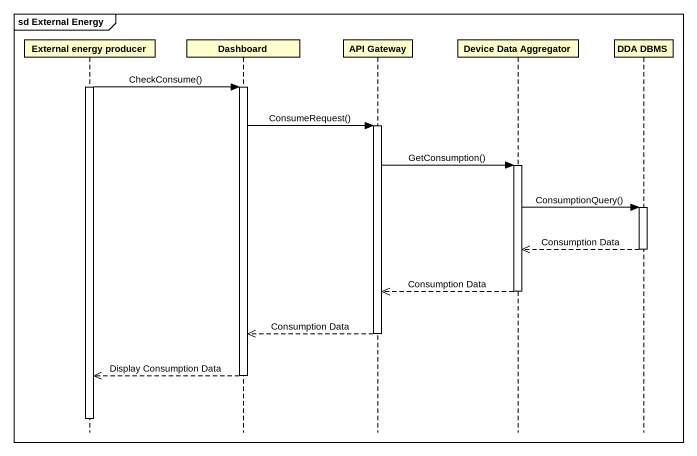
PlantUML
@startuml
mainframe sd External Energy
hide footbox
participant "External energy producer" as External_energy_producer
participant Dashboard
participant "API Gateway" as API_Gateway
participant "Device Data Aggregator" as Device_Data_Aggregator
participant "DDA DBMS" as DDA_DBMS

activate External_energy_producer
External_energy_producer -> Dashboard : CheckConsume()
activate Dashboard
Dashboard -> API_Gateway : ConsumeRequest()
activate API_Gateway
API_Gateway -> Device_Data_Aggregator : GetConsumption()
activate Device_Data_Aggregator
Device_Data_Aggregator -> DDA_DBMS : ConsumptionQuery()
activate DDA_DBMS
DDA_DBMS -->> Device_Data_Aggregator : Consumption Data
deactivate DDA_DBMS
Device_Data_Aggregator -->> API_Gateway : Consumption Data
deactivate Device_Data_Aggregator
API_Gateway -->> Dashboard : Consumption Data
deactivate API_Gateway
Dashboard -->> External_energy_producer : Display Consumption Data
deactivate Dashboard
deactivate External_energy_producer
@enduml
